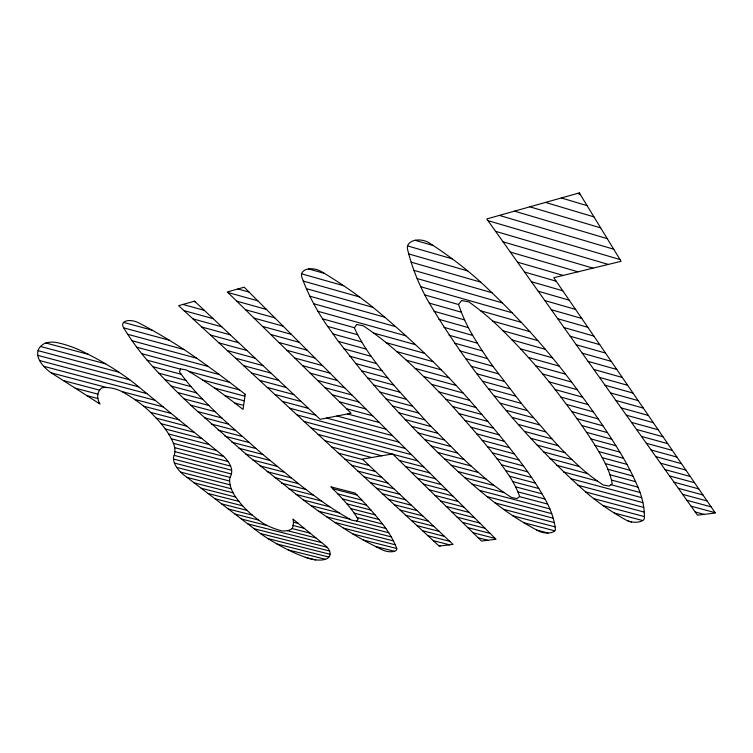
<?xml version="1.0" encoding="UTF-8"?>
<svg xmlns="http://www.w3.org/2000/svg" width="753" height="753" viewBox="0 0 753 753"><rect width="100%" height="100%" fill="white"/><g stroke="black" fill="none" stroke-linecap="round" stroke-linejoin="round"><path stroke-width="1.13" d="M267.993 538.611L330.068 554.274M277 544.005L328.873 557.079M288.135 549.897L325.456 559.291M305.238 557.248L315.799 559.903M234.917 514.035L258.58 520.05M292.004 528.54L310.123 533.143M241.412 518.996L267.428 525.603M287.354 530.658L315.949 537.915M247.822 523.9L321.7 542.621M254.147 528.747L327.018 547.186M260.434 533.538L329.579 551.008M208.11 493.526L238.974 501.413M343.509 528.135L393.414 540.889M214.944 498.75L242.654 505.828M352.79 533.933L395.25 544.777M221.683 503.908L247.059 510.374M293.454 522.206L298.254 523.429M363.304 540.005L396.765 548.532M228.347 509.009L252.311 515.108M293.039 525.472L304.231 528.314M375.446 546.443L394.487 551.29M176.729 467.406L229.637 481.035M303.431 500.039L329.899 506.863M354.136 513.104L378.947 519.495M422.489 530.714L444.524 536.39M180.654 472.122L230.136 484.847M310.942 505.63L339.255 512.915M357.073 517.49L382.609 524.06M427.902 535.712L449.786 541.341M187.064 477.43L231.284 488.782M318.688 511.231L349.985 519.259M356.555 520.954L385.884 528.484M433.248 540.645L449.56 544.833M194.17 482.861L233.119 492.848M326.689 516.84L388.755 532.757M438.528 545.52L440.223 545.953M201.192 488.226L235.689 497.065M334.944 522.469L391.259 536.889M174.884 451.659L230.606 466.107M274.261 477.421L298.517 483.708M337.786 493.893L361.939 500.152M400.097 510.045L422.781 515.927M467.811 527.599L490.156 533.397M174.178 455.358L231.651 470.239M281.471 483.134L305.934 489.469M342.511 498.928L366.551 505.159M405.801 515.316L428.325 521.142M473.025 532.719L495.21 538.461M173.51 459.029L231.406 473.995M288.738 488.81L313.606 495.229M346.898 503.832L370.918 510.045M411.439 520.521L433.794 526.291M478.174 537.764L487.822 540.259M174.432 463.067L230.107 477.43M296.051 494.439L321.55 501.018M350.757 508.557L375.05 514.826M417.002 525.65L439.197 531.373M168.625 433.982L209.343 444.618M245.883 454.153L269.838 460.403M376.462 488.236L399.834 494.335M446.218 506.449L469.232 512.454M536.87 530.103L548.043 533.02M171.326 438.773L216.648 450.586M252.914 460.036L276.916 466.295M382.496 493.799L405.688 499.841M451.725 511.842L474.569 517.791M173.435 443.357L223.697 456.431M259.983 465.872L284.05 472.131M388.435 499.286L411.467 505.282M457.156 517.17L479.83 523.062M174.668 447.668L228.093 461.542M267.099 471.67L291.251 477.939M332.779 488.725L357.054 495.032M394.308 504.708L417.162 510.638M462.521 522.422L485.026 528.267M86.859 395.626L97.899 398.525M150.638 412.39L179.045 419.854M218.116 430.132L242.071 436.429M351.482 465.185L375.587 471.519M423.412 484.094L447.131 490.325M495.135 502.948L553.201 518.205M98.351 402.977L99.584 403.297M156.266 418.169L186.782 426.179M225.006 436.213L248.942 442.491M357.863 471.067L381.78 477.346M429.229 489.798L452.769 495.973M503.522 509.292L554.312 522.62M161.17 423.704L194.406 432.41M231.933 442.237L255.851 448.506M364.151 476.875L387.88 483.087M434.97 495.427L458.332 501.545M512.972 515.852L555.093 526.884M165.265 428.965L201.926 438.557M238.889 448.223L262.816 454.483M370.344 482.598L393.904 488.753M440.637 500.971L463.82 507.033M523.9 522.742L554.773 530.818M43.721 366.297L146.939 393.621M190.848 405.255L215.226 411.712M325.051 440.787L381.724 455.8M399.278 460.441L423.751 466.926M464.978 477.844L494.363 485.619M517.866 491.85L545.003 499.032M628.162 521.057L631.579 521.961M51.298 372.876L106.587 387.494M121.788 391.513L155.146 400.332M197.625 411.552L221.777 417.943M331.8 447.018L371.577 457.532M405.443 466.484L429.718 472.903M472.103 484.104L503.992 492.537M519.419 496.613L547.666 504.077M63.337 380.576L99.65 390.158M134.533 399.363L163.232 406.931M204.43 417.802L228.479 424.146M338.455 453.165L362.946 459.622M411.514 472.442L435.611 478.795M479.492 490.372L549.906 508.953M75.187 388.162L97.909 394.148M143.691 406.206L171.195 413.444M211.254 423.995L235.256 430.311M345.015 459.217L369.309 465.618M417.51 478.306L441.409 484.603M487.163 496.651L551.742 513.659M38.055 350.653L118.936 372.198M171.279 386.138L196.618 392.887M234.767 403.043L243.605 405.396M304.184 421.529L405.312 448.468M444.486 458.897L471.096 465.985M509.461 476.207L535.374 483.106M593.74 498.646L644.248 512.096M37.791 355.36L129.732 379.794M177.67 392.539L202.623 399.175M311.243 428.043L411.543 454.708M451.245 465.26L478.4 472.479M512.784 481.619L538.819 488.537M603.181 505.649L644.417 516.605M39.608 360.555L138.712 386.844M184.193 398.911L208.845 405.453M318.19 434.462L391.984 454.04M393.028 454.313L417.689 460.864M458.069 471.576L486.014 478.983M515.57 486.824L542.019 493.846M614.232 513L642.704 520.558M147.089 360.169L180.569 369.158M188.805 371.37L229.684 382.345M274.854 394.468L301.219 401.547M347.415 413.943L379.408 422.537M418.066 432.909L444.054 439.893M492.443 452.882L518.986 460.008M563.348 471.915L597.543 481.092M610.947 484.697L640.059 492.509M691.094 506.204L715.086 512.652M152.812 366.683L181.257 374.307M202.717 380.049L239.567 389.922M282.356 401.387L308.495 408.39M336.939 416.014L386.025 429.163M424.579 439.498L450.642 446.473M497.168 458.944L523.467 465.985M570.426 478.569L641.688 497.658M695.207 512.002L704.083 514.374M45.82 342.982L88.346 354.352M158.845 373.206L185.963 380.453M214.624 388.124L244.913 396.219M289.745 408.201L315.667 415.138M326.576 418.056L392.548 435.695M431.158 446.021L457.316 453.014M501.564 464.846L527.712 471.83M577.805 485.224L642.911 502.637M40.521 346.474L105.618 363.84M165.001 379.691L191.074 386.647M225.053 395.711L244.254 400.841M297.011 414.922L398.977 442.124M437.794 452.487L464.083 459.499M505.658 470.597L531.674 477.534M585.514 491.907L643.749 507.447M132.067 340.751L196.674 358.202M251.643 373.046L278.704 380.359M332.337 394.845L358.917 402.027M398.817 412.804L424.701 419.798M476.705 433.841L504.359 441.314M543.544 451.894L571.951 459.575M607.887 469.279L632.944 476.047M678.368 488.32L702.944 494.956M136.735 347.208L208.28 366.495M259.503 380.303L286.328 387.531M339.499 401.867L365.854 408.973M405.189 419.572L431.083 426.556M482.174 440.326L509.433 447.677M549.991 458.605L579.349 466.521M609.911 474.757L635.588 481.675M682.67 494.373L707.058 500.943M141.733 353.675L219.274 374.533M267.24 387.437L293.83 394.591M346.549 408.775L372.679 415.807M411.599 426.273L437.531 433.248M487.417 446.67L514.308 453.899M556.542 465.26L587.688 473.646M611.445 480.028L637.998 487.172A280.445 131.841 11.3 0 1 644.408 518.026A10.457 4.866 4.4 0 1 637.763 522.13A10.457 4.866 4.4 0 1 626.345 520.219A398.685 203.376 -4.6 0 1 588.008 494.006C525.086 438.651 470.785 372.98 428.033 300.927A477.138 303.647 -8.9 0 1 407.514 249.102A13.742 8.97 11.3 0 1 414.056 240.536A13.742 8.97 11.3 0 1 429.426 243.031A327.244 173.35 16.2 0 1 485.61 286.677A854.561 340.422 21.1 0 1 538.423 341.269A1001.509 374.476 22 0 1 581.645 395.862A1631.506 490.175 24.1 0 1 619.277 451.141A687.941 284.267 18.6 0 1 638.007 487.2M686.915 500.331L711.105 506.844M123.614 322.397L152.134 330.153M227.312 350.587L255.098 358.146M310.17 373.121L337.448 380.538M379.992 392.106L405.952 399.156M458.925 413.566L487.803 421.416M524.634 431.431L551.817 438.82M598.757 451.584L623.54 458.313M665.059 469.608L690.237 476.451M123.68 327.847L169.303 340.224M235.557 358.202L263.098 365.666M317.672 380.472L344.723 387.814M386.223 399.071L412.145 406.102M465.025 420.447L493.554 428.193M530.865 438.312L558.227 445.738M602.193 457.664L626.938 464.375M669.568 475.943L694.539 482.711M127.718 334.294L183.948 349.514M243.661 365.685L270.958 373.074M325.061 387.72L351.877 394.977M392.501 405.971L418.395 412.983M470.992 427.224L499.06 434.82M537.171 445.136L564.919 452.647M605.318 463.584L630.073 470.286M674.001 482.174L698.775 488.885M201.766 327.018L230.324 334.831M286.902 350.314L314.923 357.986M361.572 370.796C392.812 407.759 426.358 442.773 462.182 475.322A3790.63 1314.164 -27.7 0 0 499.324 506.167A364.076 189.351 -1.1 0 0 538.649 531.053A9.987 4.565 6.7 0 0 549.643 532.898A9.987 4.565 6.7 0 0 555.375 529.03A269.969 121.017 12.9 0 0 545.473 499.888A667.026 257.714 19 0 0 523.391 465.881A1553.42 437.201 23.3 0 0 481.365 413.962A966.956 336.619 21.7 0 0 434.415 362.937A826.728 306.424 21.1 0 0 378.778 312.137A315.714 155.927 17.8 0 0 321.531 271.654A13.187 8.048 15.4 0 0 306.932 269.273A13.187 8.048 15.4 0 0 301.802 277.142A427.93 278.13 -2.2 0 0 326.708 325.051L338.003 340.921L361.572 370.796L387.823 377.94M438.943 391.936L469.665 400.342M506.336 410.376L533.246 417.746M586.512 432.326L611.803 439.244M651.119 450.002L676.938 457.071M210.426 335.01L238.72 342.728M294.781 358.042L322.557 365.629M367.652 377.94L393.753 385.065M445.974 399.325L475.887 407.495M512.369 417.463L539.346 424.824M590.917 438.914L615.935 445.738M655.835 456.638L681.437 463.632M218.935 342.86L246.975 350.503M302.537 365.638L330.059 373.14M373.799 385.056L399.824 392.153M452.628 406.535L481.826 414.489M518.469 424.476L545.53 431.855M595.011 445.334L619.86 452.101M660.485 463.17L685.87 470.088M182.913 304.447L204.289 310.34M262.458 326.369L291.27 334.304M343.933 348.818L371.163 356.329M415.242 368.481L448.92 377.761M488.565 388.68L515.485 396.106M571.847 411.637L598.221 418.903M636.501 429.455L662.988 436.759M184.024 310.641L213.108 318.641M270.741 334.483L299.289 342.333M349.646 356.178L376.538 363.577M423.628 376.519L456.196 385.48M494.429 395.993L521.321 403.382M576.977 418.687L602.965 425.831M641.452 436.42L667.713 443.639M192.966 318.896L221.787 326.802M278.892 342.464L307.168 350.23M355.51 363.483L382.091 370.777M431.507 384.331L463.114 393M500.35 403.222L527.241 410.592M581.862 425.577L607.483 432.608M646.328 443.263L672.354 450.407M245.469 309.718L274.826 317.851M332.93 333.937L361.732 341.918M396.803 351.623L433.154 361.694M476.988 373.827L504.039 381.319M560.891 397.066L588.074 404.596M626.364 415.195L653.312 422.659M193.634 301.426L195.309 301.887M254.034 318.114L283.119 326.143M338.361 341.41L366.193 349.1M406.319 360.179L441.249 369.836M482.748 381.3L509.725 388.746M566.463 404.427L593.26 411.825M631.475 422.386L658.188 429.765M237.929 288.964L249.074 292.07M317.954 311.29L405.867 335.819M459.979 350.907L487.52 358.597M542.64 373.968L571.583 382.044M610.504 392.906L638.186 400.624M227.886 292.484L257.808 300.814M322.585 318.839L354.503 327.724M373.592 333.033L415.515 344.695M465.599 358.635L492.895 366.231M549.116 381.875L577.24 389.706M615.879 400.455L643.307 408.088M236.753 301.172L266.393 309.408M327.64 326.407L357.75 334.765M386.148 342.653L424.598 353.317M471.274 366.278L498.43 373.817M555.187 389.574L582.643 397.198M621.169 407.891L648.352 415.43M309.878 296.202L384.727 317.192M449.099 335.236L477.421 343.18M528.408 357.477L559.234 366.127M599.492 377.413L627.673 385.31M313.719 303.741L395.626 326.651M454.454 343.104L482.372 350.907M535.76 365.845L565.588 374.185M605.045 385.225L632.972 393.038M301.586 273.828L343.66 285.716M433.992 311.253L464.601 319.903M502.976 330.746L537.84 340.601M582.229 353.148L611.21 361.336M303.29 281.095L359.548 296.955M438.877 319.319L468.366 327.63M512.068 339.942L545.388 349.336M588.084 361.374L616.792 369.469M306.405 288.653L373.017 307.384M443.903 327.31L472.677 335.405M520.521 348.855L552.514 357.844M593.835 369.459L622.279 377.46M424.777 294.922L458.624 304.541M480.602 310.782L521.245 322.331M570.209 336.243L599.746 344.639M308.617 268.925L324.43 273.405M429.266 303.111L461.363 312.203M492.81 321.117L529.811 331.602M576.271 344.77L605.525 353.063M417.124 278.544L502.364 302.904M557.757 318.735L587.867 327.339M420.739 286.733L512.115 312.768M564.044 327.564L593.863 336.064M411.138 262.148L480.715 282.14M544.843 300.569L575.556 309.398M413.934 270.355L491.944 292.71M551.356 309.737L581.768 318.453M415.091 240.292L433.314 245.572M524.54 272.031L556.203 281.208M407.571 245.911L452.214 258.816M531.43 281.726L562.773 290.78M408.738 253.921L467.707 270.911M538.197 291.232L569.221 300.174M510.346 252.076L577.984 271.814M517.509 262.148L563.15 275.429M503.042 241.807L593.035 268.143M488 220.648L620.02 259.55M495.596 231.331L608.292 264.425M514.506 211.141L607.247 238.645M499.361 215.405L613.695 249.196M545.511 202.416L593.957 216.883M529.886 206.811L600.668 227.877M577.476 193.417L580.111 194.208M561.371 197.954L587.105 205.663M245.177 394.318L243.031 409.425A693.231 229.74 20.4 0 0 220.751 392.529A257.008 110.051 18.4 0 0 186.565 370.034L180.673 368.904L179.421 371.766A314.01 184.25 9.1 0 0 200.562 397.057A1584.152 920.655 -23.4 0 0 226.135 421.991L262.609 454.294L298.772 483.906A1413.805 787.384 -18.8 0 0 324.891 503.409A284.201 148.134 6.6 0 0 351.519 520.125L356.442 521.076L358.136 519.203A231.548 95.029 15.7 0 0 343.98 500.538A574.445 199.008 19.2 0 0 330.896 486.833L355.2 493.13A634.327 214.991 19.3 0 1 381.216 522.3A254.41 102.53 15.3 0 1 396.68 548.288A8.98 3.859 10.5 0 1 392.595 551.695A8.98 3.859 10.5 0 1 382.637 549.991A318.284 162.883 5.5 0 1 342.606 527.552A2010.246 1018.978 -24 0 1 303.346 499.983L249.158 456.902L193.737 407.957A2647.294 1345.997 -32 0 1 154.374 368.396A370.147 227.528 9.3 0 1 123.445 327.451A11.963 6.259 19.4 0 1 126.306 320.938A11.963 6.259 19.4 0 1 139.192 323.075A297.689 127.426 19.4 0 1 196.382 357.995A782.48 252.754 20.8 0 1 245.177 394.318M293.058 525.359L292.861 526.695A15.615 6.692 13 0 1 281.914 530.94A39.617 17.319 12.8 0 1 263.428 523.476A133.723 61.614 11.3 0 1 238.287 500.491A99.688 45.481 12.1 0 1 229.637 478.993L230.286 476.856A53.039 23.908 15.8 0 0 223.057 455.819L141.046 388.802A165.782 72.504 19.5 0 0 84.345 352.348A54.235 25.658 19.7 0 0 59.28 343.104A18.74 9.055 20.2 0 0 47.307 342.653A14.947 7.219 20.3 0 0 43.476 344.168A41.509 20.011 19.7 0 0 50.347 372.274L99.97 404.013A45.66 21.705 17.5 0 1 101.777 387.833A18.947 8.961 18.2 0 1 124.65 393.132A98.361 43.956 18.5 0 1 153.791 415.628A148.99 64.485 19 0 1 173.727 444.101A73.097 32.699 17.7 0 1 173.538 456.977A52.023 23.701 14.8 0 0 182.96 474.286L260.114 533.312A162.704 74.528 10.8 0 0 294.094 552.758A94.605 41.49 11.6 0 0 302.819 556.307L305.774 557.465A16.528 6.852 12 0 0 328.026 558.011A31.607 13.13 12.3 0 0 325.785 545.972L292.955 519.09A55.157 23.663 13.9 0 1 293.058 525.359M356.63 324.505L354.352 327.95A358.541 222.54 -0.5 0 0 371.926 357.383A2718.481 1139.637 -28.8 0 0 394.704 386.185L427.892 423.186L461.26 456.817A2226.254 946.483 -24.6 0 0 485.807 478.814A322.764 172.974 -0.3 0 0 511.645 497.545L517.104 498.59L519.626 496.434A245.318 112.489 13.3 0 0 508.887 475.341A602.974 238.212 18.7 0 0 491.615 451.847A1345.376 397.706 22.8 0 0 461.881 416.927A853.789 306.038 21.1 0 0 431.017 383.842A729.544 277.151 20.4 0 0 396.953 351.764A272.181 133.554 16.5 0 0 363.275 325.785L356.63 324.505M461.645 300.503L458.568 304.381A374.335 229.392 -5.6 0 0 473.044 336.007A3059.467 1129.208 -28.3 0 0 493.366 366.88L523.721 406.338L554.763 442.03A2455.015 932.948 -24.6 0 0 578.022 465.307A334.464 176.748 -3.6 0 0 603.172 484.979L609.092 486.09L612.255 483.708A245.694 118.87 11.3 0 0 604.188 461.363A596.715 255.145 17.9 0 0 589.251 436.392A1323.087 429.963 23.1 0 0 562.491 399.212A842.07 329.908 20.9 0 0 534.056 363.878A720.762 298.499 20 0 0 501.79 329.569A271.955 143.192 14.5 0 0 468.921 301.878L461.645 300.503M194.547 301.172L178.621 305.652L439.14 546.076L453.052 544.419L362.391 459.104L392.633 453.927L481.496 541.012L496.029 539.27L244.207 287.194L227.331 291.948L351.086 413.218L320.119 419.327L194.547 301.172M579.311 192.9L486.777 218.944L697.466 515.165L715.35 513.028L553.794 277.706L621.093 261.31L579.311 192.9"/></g></svg>
